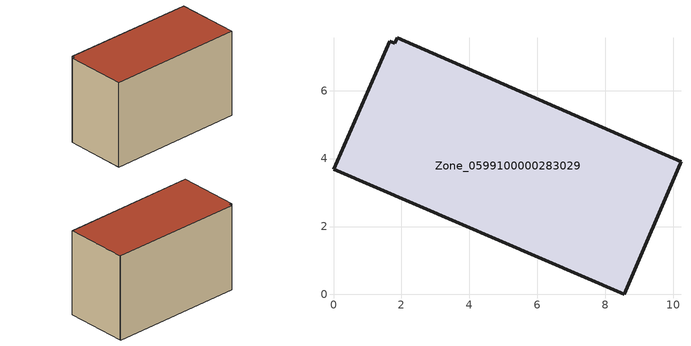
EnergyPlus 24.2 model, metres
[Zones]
Zone_0599100000283029
 floor ground (C_G): 10.2,3.85 8.55,0 0,3.68 1.66,7.46 1.8,7.4 1.88,7.56 10.23,3.9 z0
 wall outside (C_F): 10.23,3.9 1.88,7.56 1.8,7.4 1.66,7.46 0,3.68 8.55,0 10.2,3.85 10.23,3.9 z0:5.78
 roof outside (C_R): 8.55,0 10.2,3.85 10.23,3.9 1.88,7.56 1.8,7.4 1.66,7.46 0,3.68 z5.78
[BUILDING]
Pand.0599100000283029: North Axis=0; Terrain=City; Loads Convergence Tolerance Value=0.04; Temperature Convergence Tolerance Value=0.4; Solar Distribution=FullExterior; Maximum Number of Warmup Days=25; Minimum Number of Warmup Days=1
[Site:Location]
Rotterdam.The.Hague.AP_ZH_NLD Design_Conditions: Latitude=51.96; Longitude=4.45; Time Zone=1; Elevation=-4.5
[SITE:GROUNDTEMPERATURE:BUILDINGSURFACE]
18, 18, 18, 18, 18, 18, 18, 18, 18, 18, 18, 18
[MATERIAL] Thermal Absorptance=0.9; Solar Absorptance=0.7; Visible Absorptance=0.7
Name | Roughness | Thickness | Conductivity | Density | Specific Heat
G.TI.1946-1964 | MediumSmooth | 0.15 | 1 | 540 | 1210
F.TI.1946-1964 | Rough | 0.3 | 0.857143 | 1920 | 840
R.TI.1946-1964 | MediumRough | 0.2 | 0.277778 | 1500 | 1000
[CONSTRUCTION]
C_G: G.TI.1946-1964
C_F: F.TI.1946-1964
C_R: R.TI.1946-1964
[ZONE]
Zone_0599100000283029: Type=1; Multiplier=1; Ceiling Height=Autocalculate; Volume=Autocalculate; Floor Area=autocalculate; Part of Total Floor Area=Yes
[ZONEINFILTRATION:DESIGNFLOWRATE]
Infil_Zone_0599100000283029: Zone or ZoneList or Space or SpaceList=Zone_0599100000283029; Schedule=AlwaysOn; Design Flow Rate Calculation Method=Flow/Area; Flow Rate per Floor Area=0.003; Constant Term Coefficient=1; Temperature Term Coefficient=0; Velocity Term Coefficient=0; Velocity Squared Term Coefficient=0
[HVACTEMPLATE:ZONE:IDEALLOADSAIRSYSTEM]
Zone_0599100000283029: Maximum Heating Supply Air Temperature=50; Minimum Cooling Supply Air Temperature=13; Maximum Heating Supply Air Humidity Ratio=0.0156; Minimum Cooling Supply Air Humidity Ratio=0.0077; Heating Limit=NoLimit; Cooling Limit=NoLimit; Dehumidification Control Type=ConstantSensibleHeatRatio; Cooling Sensible Heat Ratio=0.7; Dehumidification Setpoint=60; Humidification Control Type=None; Humidification Setpoint=30; Outdoor Air Method=None; Outdoor Air Flow Rate per Person=0.00944; Outdoor Air Flow Rate per Zone Floor Area=0; Outdoor Air Flow Rate per Zone=0; Demand Controlled Ventilation Type=None; Outdoor Air Economizer Type=NoEconomizer; Heat Recovery Type=None; Sensible Heat Recovery Effectiveness=0.7; Latent Heat Recovery Effectiveness=0.65
[ZONECONTROL:THERMOSTAT]
ThermostatControl_Zone_0599100000283029: Zone or ZoneList=Zone_0599100000283029; Control Type Schedule=DualSetpointControlType; Control 1=Thermostat_Zone_0599100000283029; Temperature Difference Between Cutout And Setpoint=0
[THERMOSTATSETPOINT:DUALSETPOINT]
Thermostat_Zone_0599100000283029: Heating Setpoint Temperature Schedule=HeatingSetpoint_Zone_0599100000283029; Cooling Setpoint Temperature Schedule=CoolingSetpoint_Zone_0599100000283029
[SCHEDULE:COMPACT]
HeatingSetpoint_Zone_0599100000283029: Through: 12/31, For: AllDays, Until: 24:00, 21
CoolingSetpoint_Zone_0599100000283029: Through: 12/31, For: AllDays, Until: 24:00, 24
DualSetpointControlType: Through: 12/31, For: AllDays, Until: 24:00, 4
AlwaysOn: Through: 12/31, For: AllDays, Until: 24:00, 1
